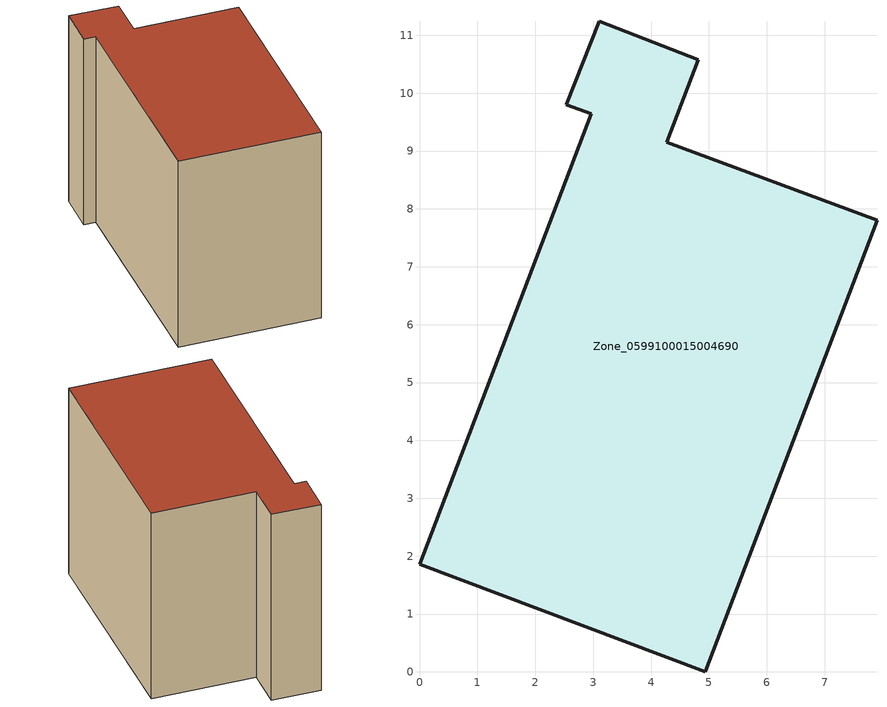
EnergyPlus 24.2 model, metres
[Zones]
Zone_0599100015004690
 floor ground (C_G): 0,1.86 2.96,9.64 2.53,9.79 3.1,11.24 4.81,10.57 4.27,9.15 7.9,7.8 4.94,0 z0.95
 wall outside (C_F): 4.27,9.15 4.81,10.57 3.1,11.24 2.53,9.79 2.96,9.64 0,1.86 4.94,0 7.9,7.8 4.27,9.15 z0.95:8.66
 roof outside (C_R): 4.94,0 7.9,7.8 4.27,9.15 4.81,10.57 3.1,11.24 2.53,9.79 2.96,9.64 0,1.86 z8.66
[BUILDING]
Pand.0599100015004690: North Axis=0; Terrain=City; Loads Convergence Tolerance Value=0.04; Temperature Convergence Tolerance Value=0.4; Solar Distribution=FullExterior; Maximum Number of Warmup Days=25; Minimum Number of Warmup Days=1
[Site:Location]
Rotterdam.The.Hague.AP_ZH_NLD Design_Conditions: Latitude=51.96; Longitude=4.45; Time Zone=1; Elevation=-4.5
[SITE:GROUNDTEMPERATURE:BUILDINGSURFACE]
18, 18, 18, 18, 18, 18, 18, 18, 18, 18, 18, 18
[MATERIAL] Thermal Absorptance=0.9; Solar Absorptance=0.7; Visible Absorptance=0.7
Name | Roughness | Thickness | Conductivity | Density | Specific Heat
G.TI.1965-1974 | MediumSmooth | 0.15 | 0.882353 | 540 | 1210
F.TI.1965-1974 | Rough | 0.3 | 0.697674 | 1920 | 840
R.TI.1965-1974 | MediumRough | 0.2 | 0.232558 | 1500 | 1000
[CONSTRUCTION]
C_G: G.TI.1965-1974
C_F: F.TI.1965-1974
C_R: R.TI.1965-1974
[ZONE]
Zone_0599100015004690: Type=1; Multiplier=1; Ceiling Height=Autocalculate; Volume=Autocalculate; Floor Area=autocalculate; Part of Total Floor Area=Yes
[ZONEINFILTRATION:DESIGNFLOWRATE]
Infil_Zone_0599100015004690: Zone or ZoneList or Space or SpaceList=Zone_0599100015004690; Schedule=AlwaysOn; Design Flow Rate Calculation Method=Flow/Area; Flow Rate per Floor Area=0.003; Constant Term Coefficient=1; Temperature Term Coefficient=0; Velocity Term Coefficient=0; Velocity Squared Term Coefficient=0
[HVACTEMPLATE:ZONE:IDEALLOADSAIRSYSTEM]
Zone_0599100015004690: Maximum Heating Supply Air Temperature=50; Minimum Cooling Supply Air Temperature=13; Maximum Heating Supply Air Humidity Ratio=0.0156; Minimum Cooling Supply Air Humidity Ratio=0.0077; Heating Limit=NoLimit; Cooling Limit=NoLimit; Dehumidification Control Type=ConstantSensibleHeatRatio; Cooling Sensible Heat Ratio=0.7; Dehumidification Setpoint=60; Humidification Control Type=None; Humidification Setpoint=30; Outdoor Air Method=None; Outdoor Air Flow Rate per Person=0.00944; Outdoor Air Flow Rate per Zone Floor Area=0; Outdoor Air Flow Rate per Zone=0; Demand Controlled Ventilation Type=None; Outdoor Air Economizer Type=NoEconomizer; Heat Recovery Type=None; Sensible Heat Recovery Effectiveness=0.7; Latent Heat Recovery Effectiveness=0.65
[ZONECONTROL:THERMOSTAT]
ThermostatControl_Zone_0599100015004690: Zone or ZoneList=Zone_0599100015004690; Control Type Schedule=DualSetpointControlType; Control 1=Thermostat_Zone_0599100015004690; Temperature Difference Between Cutout And Setpoint=0
[THERMOSTATSETPOINT:DUALSETPOINT]
Thermostat_Zone_0599100015004690: Heating Setpoint Temperature Schedule=HeatingSetpoint_Zone_0599100015004690; Cooling Setpoint Temperature Schedule=CoolingSetpoint_Zone_0599100015004690
[SCHEDULE:COMPACT]
HeatingSetpoint_Zone_0599100015004690: Through: 12/31, For: AllDays, Until: 24:00, 21
CoolingSetpoint_Zone_0599100015004690: Through: 12/31, For: AllDays, Until: 24:00, 24
DualSetpointControlType: Through: 12/31, For: AllDays, Until: 24:00, 4
AlwaysOn: Through: 12/31, For: AllDays, Until: 24:00, 1
